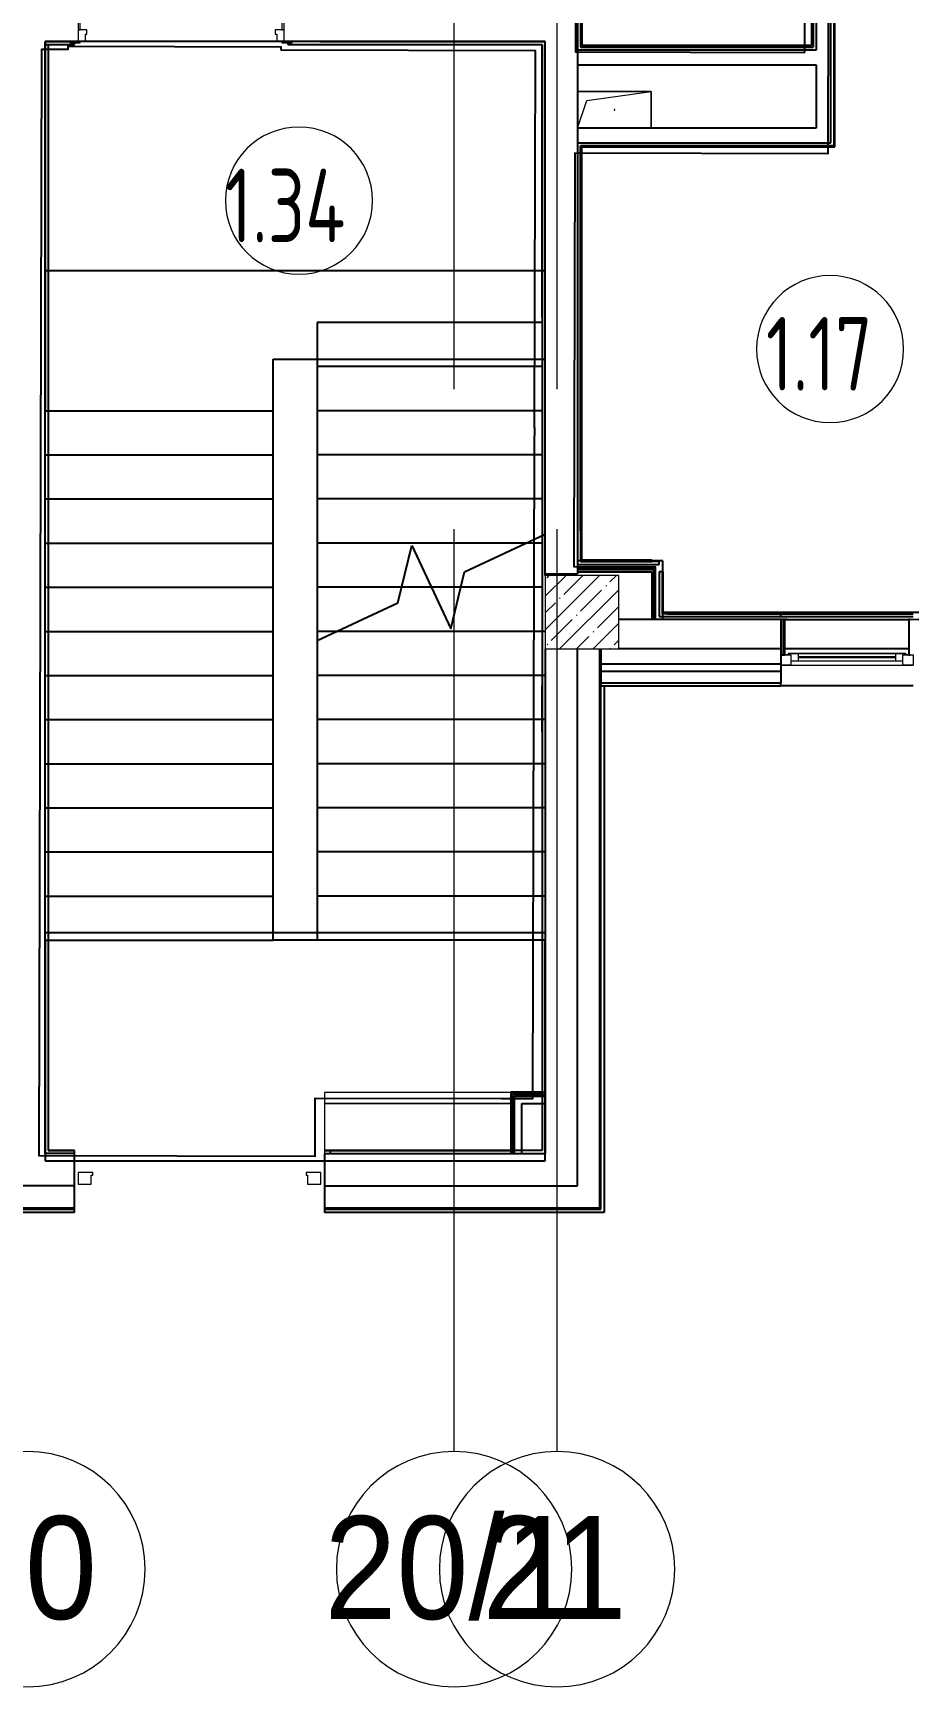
# Model space of a CAD drawing. Header units: millimetres. Extents: x -625 to 415037, y -3642 to 102118.
# Drawn here: x 72064 to 78017, y -3642 to 7601 of the extents above; entities that cross this region are included whole.
import ezdxf

# ---------------------------------------------------------------- set-up
doc = ezdxf.new("R2010")
doc.units = ezdxf.units.MM
doc.linetypes.add('Осевая', pattern=[6350, 1270, -952.5, 3175, -952.5])
for name, color, linetype, lineweight in [('A-AREA-IDEN', 7, 'Continuous', 9), ('A-GENM', 7, 'Continuous', 9), ('A-GLAZ', 7, 'Continuous', 9), ('A-GLAZ-1', 7, 'Continuous', 5), ('A-WALL', 7, 'Continuous', 5), ('S-COLS-1', 7, 'Continuous', 5), ('Оси', 7, 'Continuous', 9), ('Оси-1', 7, 'Continuous', 20), ('Оси-2', 7, 'Осевая', 9)]:
    doc.layers.add(name, color=color, linetype=linetype, lineweight=lineweight)
doc.layers.add('A-DOOR-FRAM-1', color=7, linetype='Continuous', lineweight=5, true_color=0xc0c0c0)
doc.styles.add('Arial', font='arial.ttf', dxfattribs={"width": 0.9, "height": 700})
doc.styles.add('СПДС', font='ГОСТ тип А.ttf', dxfattribs={"width": 0.9})

# ---------------------------------------------------------------- blocks, each defined once
blk = doc.blocks.new('BSC_Колонна _Прямоугольная - 500х500-V13-Объем проектирования 1 этажа')
at = {"layer": 'S-COLS-1'}
h = blk.add_hatch(dxfattribs=at)
h.set_pattern_fill('FP_17', color=256, style=0, pattern_type=2)
h.set_pattern_definition([(45, (-75730, -3800), (-114.04925, 114.04925), []), (45, (-75615.95, -3800), (-114.04925, 114.04925), [201.613, -40.323, 6.706, -33.617])])
h.paths.add_polyline_path([(250, -250), (250, 250), (-250, 250), (-250, -250), (120, -250)])
for p, q in [((250, 250), (-250, 250)), ((-250, 250), (-250, -250)), ((250, -250), (250, 250)), ((-250, -250), (250, -250))]:
    blk.add_line(p, q, dxfattribs=at)
blk = doc.blocks.new('110_Дверь_СКБ_2Ст - Д-1_л_Лестничная клетка EIS60 2-32142534-Объем проектирования 1 этажа')
at = {"layer": 'A-DOOR-FRAM-1'}
for p, q in [((-672, 118), (-742, 118)), ((-742, 118), (-742, 110)), ((-672, 110), (-672, 118)), ((768, 118), (698, 118)), ((698, 118), (698, 110)), ((768, 110), (768, 118)), ((-742, 110), (-672, 110)), ((-638, 110), (-688, 110)), ((-688, 110), (-688, 30)), ((-688, 30), (-628, 30)), ((-672, 30), (-688, 30)), ((-688, 30), (-688, -110)), ((-672, -110), (-672, 30)), ((-638, 60), (-638, 110)), ((-628, 60), (-638, 60)), ((-628, 30), (-628, 60)), ((662, 60), (652, 60)), ((652, 60), (652, 30)), ((652, 30), (712, 30)), ((662, 110), (662, 60)), ((712, 110), (662, 110)), ((698, 110), (768, 110)), ((712, 30), (698, 30)), ((698, 30), (698, -110)), ((712, 30), (712, 110)), ((712, -110), (712, 30)), ((-672, -110), (-742, -110)), ((-742, -110), (-742, -118)), ((-688, -110), (-672, -110)), ((-672, -118), (-672, -110)), ((698, -110), (712, -110)), ((768, -110), (698, -110)), ((698, -110), (698, -118)), ((768, -118), (768, -110)), ((-742, -118), (-672, -118)), ((698, -118), (768, -118))]:
    blk.add_line(p, q, dxfattribs=at)
blk = doc.blocks.new('120_Окно_СКБ_1Ст - 120_Окно_СКБ_1Ст 900х2500_h_-19906774-Объем проектирования 1 этажа')
at = {"layer": 'A-GLAZ'}
for p, q in [((-450, -75), (-450, -5)), ((-450, -5), (-380, -5)), ((-380, -75), (-450, -75)), ((-380, -75), (-400, -75)), ((-400, -75), (-400, -85)), ((-400, -85), (400, -85)), ((400, -85), (-400, -85)), ((-380, -5), (-380, -75)), ((380, -35), (-380, -35)), ((-380, -35), (-380, -75)), ((-330, -85), (-330, -35)), ((330, -85), (330, -35)), ((380, -75), (380, -5)), ((380, -5), (450, -5)), ((380, -75), (380, -35)), ((450, -75), (380, -75)), ((400, -75), (380, -75)), ((400, -85), (400, -75)), ((450, -5), (450, -75))]:
    blk.add_line(p, q, dxfattribs=at)
at = {"layer": 'A-GLAZ-1'}
for p, q in [((450, -5), (-450, -5)), ((-422, -75), (-400, -75)), ((-330, -55), (330, -55)), ((330, -65), (-330, -65)), ((400, -75), (422, -75))]:
    blk.add_line(p, q, dxfattribs=at)
blk = doc.blocks.new('GM_Отверстие прямоугольное _в плите_ - Отверстие-V119-Объем проектирования 1 этажа')
at = {"layer": 'A-GENM'}
for p, q in [((-250, 125), (250, 125)), ((250, 125), (-250, 125)), ((-187, 62), (250, 125)), ((250, 125), (250, -125)), ((250, -125), (250, 125)), ((-250, -125), (-187, 62))]:
    blk.add_line(p, q, dxfattribs=at)
for start, end in [(360, 180), (180, 360)]:
    blk.add_arc((0, 0), 2.5, start, end, dxfattribs=at)
blk = doc.blocks.new('110_Дверь_СКБ_2Ст_Наружная - ДН-1_л__ Двухстворчатая 1350 х3200 _ЛК_ в свету с верхним остеклением 2-V175-Объем проектирования 1 этажа')
at = {"layer": 'A-DOOR-FRAM-1'}
for p, q in [((-715.5, -91), (-805.5, -91)), ((-805.5, -91), (-805.5, -171)), ((-715.5, -151), (-715.5, -91)), ((754.5, -91), (754.5, -151)), ((844.5, -91), (754.5, -91)), ((844.5, -171), (844.5, -91)), ((-805.5, -171), (-705.5, -171)), ((-705.5, -151), (-715.5, -151)), ((-705.5, -171), (-705.5, -151)), ((754.5, -151), (744.5, -151)), ((744.5, -151), (744.5, -171)), ((744.5, -171), (844.5, -171))]:
    blk.add_line(p, q, dxfattribs=at)
blk = doc.blocks.new('Зашивка приборов отопления5 - Зашивка приборов отопления-33272456-Объем проектирования 1 этажа')
at = {"layer": 'A-WALL'}
for p, q in [((75245, 535), (73980, 535)), ((73980, 535), (73980, 460)), ((75245, 460), (73980, 460)), ((73980, 460), (73980, 120)), ((73980, 460), (75245, 460))]:
    blk.add_line(p, q, dxfattribs=at)
blk = doc.blocks.new('Ось сетки - D8-29747960-Объем проектирования 1 этажа')
at = {"layer": 'Оси-1'}
for start, end in [(360, 180), (180, 360)]:
    blk.add_arc((0, 0), 4, start, end, dxfattribs=at)
blk = doc.blocks.new('Марка_Помещения - Номер-25198446-Объем проектирования 1 этажа')
at = {"layer": 'A-AREA-IDEN'}
for start, end in [(360, 180), (180, 360)]:
    blk.add_arc((0, 0), 2.5, start, end, dxfattribs=at)

msp = doc.modelspace()

# ---------------------------------------------------------------- linework, layer by layer
for p, q in [((75765, 8964), (75765, 3924)), ((75785, 8944), (75785, 7505)), ((75796, 7516), (75796, 8944)), ((77355, 8933), (77355, 7516)), ((77366, 8944), (77366, 7505)), ((77386, 8964), (77386, 7485)), ((77486, 6855), (77486, 8964)), ((77506, 8944), (77506, 6835)), ((77514, 6827), (77514, 8936)), ((72145, -16), (72145, 7544)), ((72145, 7544), (72315, 7544)), ((72145, 7544), (72145, 5034)), ((75545, 7544), (72145, 7544)), ((72345, 7524), (72345, 7536)), ((73795, 7536), (73795, 7524)), ((74012, 7544), (75545, 7544)), ((75545, 5384), (75545, 7544)), ((75545, 3914), (75545, 7544)), ((72145, 7524), (72345, 7524)), ((72165, 7524), (72165, 4)), ((72166, 7523), (72165, 7523)), ((72166, 7523), (72345, 7523)), ((72166, 7523), (72166, 4)), ((72345, 7523), (72345, 7524)), ((73795, 7524), (75525, 7524)), ((73795, 7524), (73795, 7523)), ((73795, 7523), (75524, 7523)), ((75524, 5665), (75524, 7524)), ((75525, 7523), (75524, 7523)), ((75525, 7524), (75525, 4)), ((77386, 7485), (75765, 7485)), ((75785, 7505), (77366, 7505)), ((77355, 7516), (75796, 7516)), ((75765, 7385), (77386, 7385)), ((77386, 7385), (77386, 6955)), ((77386, 6955), (75765, 6955)), ((75765, 6855), (77486, 6855)), ((75785, 4217), (75785, 6835)), ((77506, 6835), (75785, 6835)), ((75793, 4014), (75793, 6827)), ((75793, 6827), (77514, 6827)), ((75524, 6094), (75525, 6094)), ((75545, 5984), (72145, 5984)), ((75525, 5634), (73995, 5634)), ((73995, 5634), (73995, 5334)), ((75525, 5634), (73995, 5634)), ((75524, 5665), (75524, 3161)), ((75525, 5665), (75524, 5665)), ((73695, 5384), (75545, 5384)), ((73695, 5034), (73695, 5384)), ((73995, 5334), (73995, 5034)), ((75525, 5334), (73995, 5334)), ((75525, 5334), (73995, 5334)), ((75525, 5285), (75524, 5285)), ((75524, 5244), (75525, 5244)), ((72145, 5034), (73695, 5034)), ((72145, 1434), (72145, 5034)), ((72145, 5034), (73695, 5034)), ((73695, 1434), (73695, 5034)), ((73995, 5034), (73995, 4734)), ((75525, 5034), (73995, 5034)), ((75525, 5034), (73995, 5034)), ((72145, 4734), (73695, 4734)), ((72145, 4734), (73695, 4734)), ((73995, 4734), (73995, 4434)), ((75525, 4734), (73995, 4734)), ((75525, 4734), (73995, 4734)), ((72145, 4434), (73695, 4434)), ((72145, 4434), (73695, 4434)), ((73995, 4434), (73995, 4134)), ((75525, 4434), (73995, 4434)), ((75525, 4434), (73995, 4434)), ((74996, 3939), (75545, 4195)), ((75785, 4217), (75785, 4017)), ((72145, 4134), (73695, 4134)), ((72145, 4134), (73695, 4134)), ((73995, 4134), (73995, 3834)), ((75413, 4134), (73995, 4134)), ((75413, 4134), (73995, 4134)), ((74543, 3728), (74638, 4117)), ((74638, 4117), (74902, 3550)), ((75525, 4134), (75413, 4134)), ((75525, 4134), (75413, 4134)), ((74902, 3550), (74996, 3939)), ((76344, 4014), (75765, 4014)), ((75765, 3989), (76319, 3989)), ((76294, 3964), (75765, 3964)), ((76282, 3951), (75765, 3951)), ((75765, 3939), (76269, 3939)), ((76269, 4017), (75785, 4017)), ((75785, 4017), (75785, 4014)), ((75785, 4014), (75785, 4009)), ((75785, 4009), (76269, 4009)), ((76269, 4009), (76269, 4017)), ((76319, 4009), (76269, 4009)), ((76269, 3939), (76269, 3614)), ((76282, 3614), (76282, 3951)), ((76294, 3614), (76294, 3964)), ((76319, 3989), (76319, 4009)), ((76319, 3939), (76319, 3634)), ((76344, 3939), (76319, 3939)), ((76339, 3939), (76339, 3654)), ((76344, 3614), (76344, 4014)), ((76347, 3939), (76344, 3939)), ((76347, 3662), (76347, 3939)), ((72145, 3834), (73695, 3834)), ((72145, 3834), (73695, 3834)), ((73995, 3834), (73995, 3534)), ((74569, 3834), (73995, 3834)), ((74569, 3834), (73995, 3834)), ((74770, 3834), (74569, 3834)), ((74770, 3834), (74569, 3834)), ((74971, 3834), (74770, 3834)), ((74971, 3834), (74770, 3834)), ((75525, 3834), (74971, 3834)), ((75525, 3834), (74971, 3834)), ((75545, 3924), (75765, 3924)), ((73995, 3472), (74543, 3728)), ((77165, 3614), (76045, 3614)), ((76319, 3634), (77145, 3634)), ((76339, 3662), (76344, 3662)), ((76375, 3654), (76339, 3654)), ((79037, 3662), (76347, 3662)), ((76375, 3654), (78045, 3654)), ((77145, 3634), (77145, 3654)), ((77145, 3634), (78045, 3634)), ((77145, 3614), (77145, 3184)), ((77165, 3374), (77165, 3614)), ((77173, 3614), (77165, 3614)), ((77173, 3614), (78017, 3614)), ((77173, 3374), (77173, 3614)), ((78017, 3614), (78017, 3374)), ((78025, 3614), (78017, 3614)), ((72145, 3534), (73695, 3534)), ((72145, 3534), (73695, 3534)), ((73995, 3534), (73995, 3472)), ((74126, 3534), (73995, 3534)), ((74126, 3534), (73995, 3534)), ((75545, 3534), (74126, 3534)), ((75545, 3534), (74126, 3534)), ((73995, 3472), (73995, 1434)), ((75545, 3414), (75545, -16)), ((75545, 3414), (75545, 1434)), ((75545, 3414), (75545, 3414)), ((75765, -236), (75765, 3414)), ((75915, -386), (75915, 3414)), ((75918, -389), (75918, 3414)), ((75923, 3414), (75923, 3164)), ((77145, 3414), (76045, 3414)), ((77145, 3374), (77165, 3374)), ((77165, 3374), (77173, 3374)), ((78017, 3414), (77173, 3414)), ((78017, 3374), (78025, 3374)), ((75923, 3314), (77145, 3314)), ((75923, 3264), (77145, 3264)), ((72145, 3234), (73695, 3234)), ((72145, 3234), (73695, 3234)), ((75545, 3234), (73995, 3234)), ((75545, 3234), (73995, 3234)), ((75524, 2854), (75524, 3161)), ((75524, 3161), (75525, 3161)), ((75923, 3184), (77145, 3184)), ((75923, 3164), (77145, 3164)), ((75923, -394), (75923, 3164)), ((75945, 3164), (75945, -416)), ((77145, 3164), (77145, 3184)), ((78045, 3164), (77145, 3164)), ((72145, 2934), (73695, 2934)), ((72145, 2934), (73695, 2934)), ((75545, 2934), (73995, 2934)), ((75545, 2934), (73995, 2934)), ((75525, 2854), (75524, 2854)), ((75524, 2854), (75524, 4)), ((72145, 2634), (73695, 2634)), ((72145, 2634), (73695, 2634)), ((75545, 2634), (73995, 2634)), ((75545, 2634), (73995, 2634)), ((72145, 2334), (73695, 2334)), ((72145, 2334), (73695, 2334)), ((75545, 2334), (73995, 2334)), ((75545, 2334), (73995, 2334)), ((72145, 2034), (73695, 2034)), ((72145, 2034), (73695, 2034)), ((75545, 2034), (73995, 2034)), ((75545, 2034), (73995, 2034)), ((72145, 1734), (73695, 1734)), ((72145, 1734), (73695, 1734)), ((75545, 1734), (73995, 1734)), ((75545, 1734), (73995, 1734)), ((75545, 1484), (72145, 1484)), ((72145, 1434), (72145, -66)), ((72145, 1434), (73695, 1434)), ((72145, 1434), (73695, 1434)), ((73995, 1434), (73695, 1434)), ((75545, 1434), (73995, 1434)), ((75545, 1434), (73995, 1434)), ((75545, -66), (75545, 1434)), ((75525, 400), (75310, 400)), ((75310, 400), (75310, 399)), ((75310, 399), (75310, -16)), ((75310, 399), (75525, 399)), ((75322, 386), (75545, 386)), ((75322, -16), (75322, 386)), ((75335, 374), (75545, 374)), ((75335, -16), (75335, 374)), ((75545, 399), (75525, 399)), ((75385, 324), (75545, 324)), ((75385, -16), (75385, 324)), ((72166, 4), (72165, 4)), ((72345, 5), (72166, 5)), ((72166, 4), (72345, 4)), ((72345, 4), (72345, 5)), ((72345, -386), (72345, 4)), ((75310, 5), (74045, 5)), ((74045, 5), (74045, 4)), ((74045, 4), (75310, 4)), ((74082, 4), (74082, -16)), ((75525, 4), (75310, 4)), ((75524, 4), (75525, 4)), ((72345, -16), (72145, -16)), ((72145, -66), (75545, -66)), ((74045, -16), (74045, -386)), ((74045, -16), (75545, -16)), ((72345, -236), (71625, -236)), ((74045, -236), (75765, -236)), ((75545, -236), (75765, -236)), ((72345, -416), (-225, -416)), ((71625, -386), (72345, -386)), ((71625, -389), (72345, -389)), ((71625, -394), (72345, -394)), ((72345, -394), (72345, -386)), ((72345, -416), (72345, -394)), ((74045, -386), (74045, -394)), ((74045, -386), (75915, -386)), ((74045, -389), (75918, -389)), ((74045, -394), (75923, -394)), ((74045, -394), (74045, -416)), ((75945, -416), (74045, -416))]:
    msp.add_line(p, q)
at = {"flags": 128}
for points in [[(78995, 8886), (77471, 8890), (77466, 6780), (75745, 6784), (75739, 3975), (76293, 3973), (76292, 3618), (78982, 3612)], [(77309, 7470), (77312, 8887), (75753, 8891), (75750, 7473)], [(73749, 7485), (73749, 7506), (72299, 7510), (72299, 7489), (72120, 7489), (72103, -29), (73981, -33), (73982, 286), (73982, 361), (75247, 358), (75247, 359), (75461, 358), (75471, 4812), (75472, 4812), (75473, 4918), (75472, 4918), (75478, 7481)]]:
    msp.add_lwpolyline(points, close=True, dxfattribs=at)
at = {"layer": 'Оси'}
for p, q in [((74925, -2042), (74925, 2958)), ((75625, -2042), (75625, 2958))]:
    msp.add_line(p, q, dxfattribs=at)
at = {"layer": 'Оси-2'}
for p, q in [((75625, 2958), (75625, 22442)), ((74925, 2958), (74925, 22262))]:
    msp.add_line(p, q, dxfattribs=at)

# ---------------------------------------------------------------- block references
at = {"rotation": 180}
for name, p in [('110_Дверь_СКБ_2Ст - Д-1_л_Лестничная клетка EIS60 2-32142534-Объем проектирования 1 этажа', (73082, 7654)), ('110_Дверь_СКБ_2Ст_Наружная - ДН-1_л__ Двухстворчатая 1350 х3200 _ЛК_ в свету с верхним остеклением 2-V175-Объем проектирования 1 этажа', (73214, -315))]:
    msp.add_blockref(name, p, dxfattribs=at)
for name, p in [('GM_Отверстие прямоугольное _в плите_ - Отверстие-V119-Объем проектирования 1 этажа', (76015, 7080)), ('BSC_Колонна _Прямоугольная - 500х500-V13-Объем проектирования 1 этажа', (75795, 3664)), ('Зашивка приборов отопления5 - Зашивка приборов отопления-33272456-Объем проектирования 1 этажа', (65, -136))]:
    msp.add_blockref(name, p)
at = {"color": 3, "rotation": 180}
msp.add_blockref('120_Окно_СКБ_1Ст - 120_Окно_СКБ_1Ст 900х2500_h_-19906774-Объем проектирования 1 этажа', (77595, 3299), dxfattribs=at)
at = {"layer": 'A-AREA-IDEN', "xscale": 199.9999999999999, "yscale": 199.9999999999999, "zscale": 199.9999999999999}
for p in [(73871, 6462), (77481, 5453)]:
    msp.add_blockref('Марка_Помещения - Номер-25198446-Объем проектирования 1 этажа', p, dxfattribs=at)
at = {"layer": 'Оси-1', "xscale": 199.9999999999999, "yscale": 199.9999999999999, "zscale": 199.9999999999999}
for p in [(72025, -2842), (74925, -2842), (75625, -2842)]:
    msp.add_blockref('Ось сетки - D8-29747960-Объем проектирования 1 этажа', p, dxfattribs=at)

# ---------------------------------------------------------------- texts
at = {"layer": 'A-AREA-IDEN', "char_height": 500, "attachment_point": 1, "style": 'СПДС'}
for s, insert, width in [('1.34', (73370, 6679), 1255.44), ('1.17', (77045, 5671), 1096.71)]:
    msp.add_mtext(s, dxfattribs=dict(at, insert=insert, width=width))
at = {"layer": 'Оси', "char_height": 700, "attachment_point": 1, "style": 'Arial'}
for s, insert, width in [('20', (71519, -2481), 1212.15), ('20/1', (74044, -2481), 2121.27), ('21', (75119, -2481), 1212.15)]:
    msp.add_mtext(s, dxfattribs=dict(at, insert=insert, width=width))

doc.saveas('drawing.dxf')
